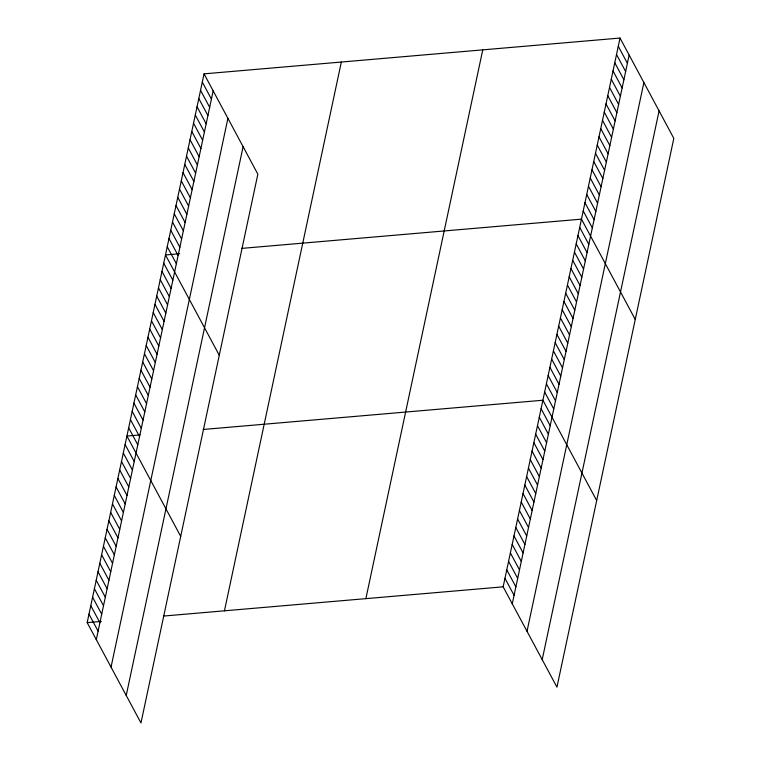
<?xml version="1.0" encoding="UTF-8"?>
<svg xmlns="http://www.w3.org/2000/svg" width="761" height="761" viewBox="0 0 761 761"><rect width="100%" height="100%" fill="white"/><g stroke="black" fill="none" stroke-linecap="round" stroke-linejoin="round"><path stroke-width="1.14" d="M204.053 73.855L257.846 174.174L140.966 722.95L87.182 622.631L204.053 73.855L620.034 38.05L673.818 138.369L556.947 687.145L503.154 586.826L620.034 38.05M96.295 639.63L213.175 90.854M111.039 667.131L227.91 118.355M126.221 695.459L243.101 146.683M224.447 610.817L341.328 62.041M365.879 598.641L482.759 49.865M512.267 603.825L629.147 55.049M527.012 631.316L643.892 82.54M542.203 659.644L659.083 110.868M179.653 253.736L165.489 254.954L219.273 355.273M241.751 248.39L581.461 219.149L635.254 319.468M139.986 434.921L126.916 436.053L180.709 536.362M203.177 429.48L542.897 400.238L596.681 500.557M87.182 622.631L101.337 621.414M163.444 616.068L503.154 586.826M618.284 46.278L627.397 63.277M616.524 54.516L625.637 71.515M614.774 62.744L623.887 79.743M613.024 70.973L622.137 87.972M611.264 79.211L620.377 96.209M609.513 87.439L618.626 104.438M607.763 95.667L616.876 112.666M606.003 103.905L615.126 120.904M604.253 112.133L613.366 129.132M602.503 120.371L611.616 137.37M600.743 128.599L609.865 145.598M598.993 136.828L608.106 153.827M597.242 145.066L606.355 162.064M595.492 153.294L604.605 170.293M593.732 161.522L602.845 178.521M591.982 169.76L601.095 186.759M590.232 177.988L599.345 194.987M588.472 186.217L597.594 203.216M586.721 194.455L595.834 211.453M584.971 202.683L594.084 219.682M583.211 210.911L592.334 227.91M579.711 227.377L588.824 244.376M577.96 235.606L587.073 252.604M576.201 243.843L585.314 260.842M574.45 252.072L583.563 269.071M572.7 260.3L581.813 277.299M570.94 268.538L580.063 285.537M569.19 276.766L578.303 293.765M567.44 285.004L576.553 302.003M565.68 293.232L574.802 310.231M563.93 301.461L573.043 318.459M562.179 309.698L571.292 326.697M560.429 317.927L569.542 334.926M558.669 326.155L567.782 343.154M556.919 334.393L566.032 351.392M555.169 342.621L564.282 359.62M553.409 350.85L562.531 367.848M551.658 359.087L560.771 376.086M549.908 367.316L559.021 384.315M548.148 375.544L557.271 392.543M546.398 383.782L555.511 400.781M544.648 392.01L553.761 409.009M541.09 408.724L550.203 425.722M539.283 417.209L548.396 434.208M537.475 425.684L546.588 442.683M535.668 434.17L544.781 451.168M533.861 442.645L542.973 459.644M532.053 451.13L541.166 468.129M530.246 459.606L539.359 476.605M528.438 468.091L537.561 485.09M526.641 476.576L535.754 493.575M524.833 485.052L533.946 502.051M523.026 493.537L532.139 510.536M521.218 502.013L530.331 519.012M519.411 510.498L528.524 527.497M517.604 518.973L526.717 535.972M515.796 527.459L524.909 544.457M513.989 535.944L523.111 552.943M512.182 544.419L521.304 561.418M510.384 552.905L519.497 569.903M508.576 561.38L517.689 578.379M506.769 569.865L515.882 586.864M504.962 578.341L514.075 595.34M202.302 82.083L211.415 99.082M200.552 90.321L209.665 107.32M198.792 98.549L207.915 115.548M197.042 106.778L206.155 123.786M195.292 115.016L204.405 132.014M193.541 123.244L202.654 140.243M191.782 131.482L200.894 148.481M190.031 139.71L199.144 156.709M188.281 147.938L197.394 164.937M186.521 156.176L195.644 173.175M184.771 164.405L193.884 181.403M183.021 172.633L192.133 189.632M181.261 180.871L190.383 197.87M179.51 189.099L188.623 206.098M177.76 197.327L186.873 214.326M176.01 205.565L185.123 222.564M174.25 213.793L183.363 230.792M172.5 222.022L181.613 239.021M170.749 230.26L179.862 247.258M168.99 238.488L178.103 255.487M167.239 246.716L176.352 263.715M163.729 263.182L172.852 280.181M161.979 271.42L171.092 288.419M160.229 279.648L169.342 296.647M158.478 287.877L167.591 304.876M156.718 296.115L165.831 313.113M154.968 304.343L164.081 321.342M153.218 312.571L162.331 329.57M151.458 320.809L160.571 337.808M149.708 329.037L158.821 346.036M147.957 337.266L157.07 354.265M146.198 345.504L155.32 362.502M144.447 353.732L153.56 370.731M142.697 361.96L151.81 378.959M140.937 370.198L150.06 387.197M139.187 378.426L148.3 395.425M137.437 386.655L146.55 403.653M135.686 394.892L144.799 411.891M133.926 403.121L143.039 420.12M132.176 411.349L141.289 428.348M130.426 419.587L139.539 436.586M128.666 427.815L137.789 444.814M125.108 444.529L134.221 461.527M123.301 453.014L132.414 470.013M121.494 461.489L130.616 478.488M119.696 469.975L128.809 486.973M117.888 478.45L127.001 495.449M116.081 486.935L125.194 503.934M114.274 495.421L123.387 512.419M112.466 503.896L121.579 520.895M110.659 512.381L119.772 529.38M108.852 520.857L117.965 537.856M107.044 529.342L116.157 546.341M105.237 537.818L114.359 554.817M103.439 546.303L112.552 563.302M101.632 554.788L110.745 571.787M99.824 563.264L108.937 580.263M98.017 571.749L107.13 588.748M96.209 580.224L105.322 597.223M94.402 588.71L103.515 605.708M92.595 597.185L101.708 614.184M90.787 605.67L99.91 622.669M88.98 614.156L98.102 631.154"/></g></svg>
